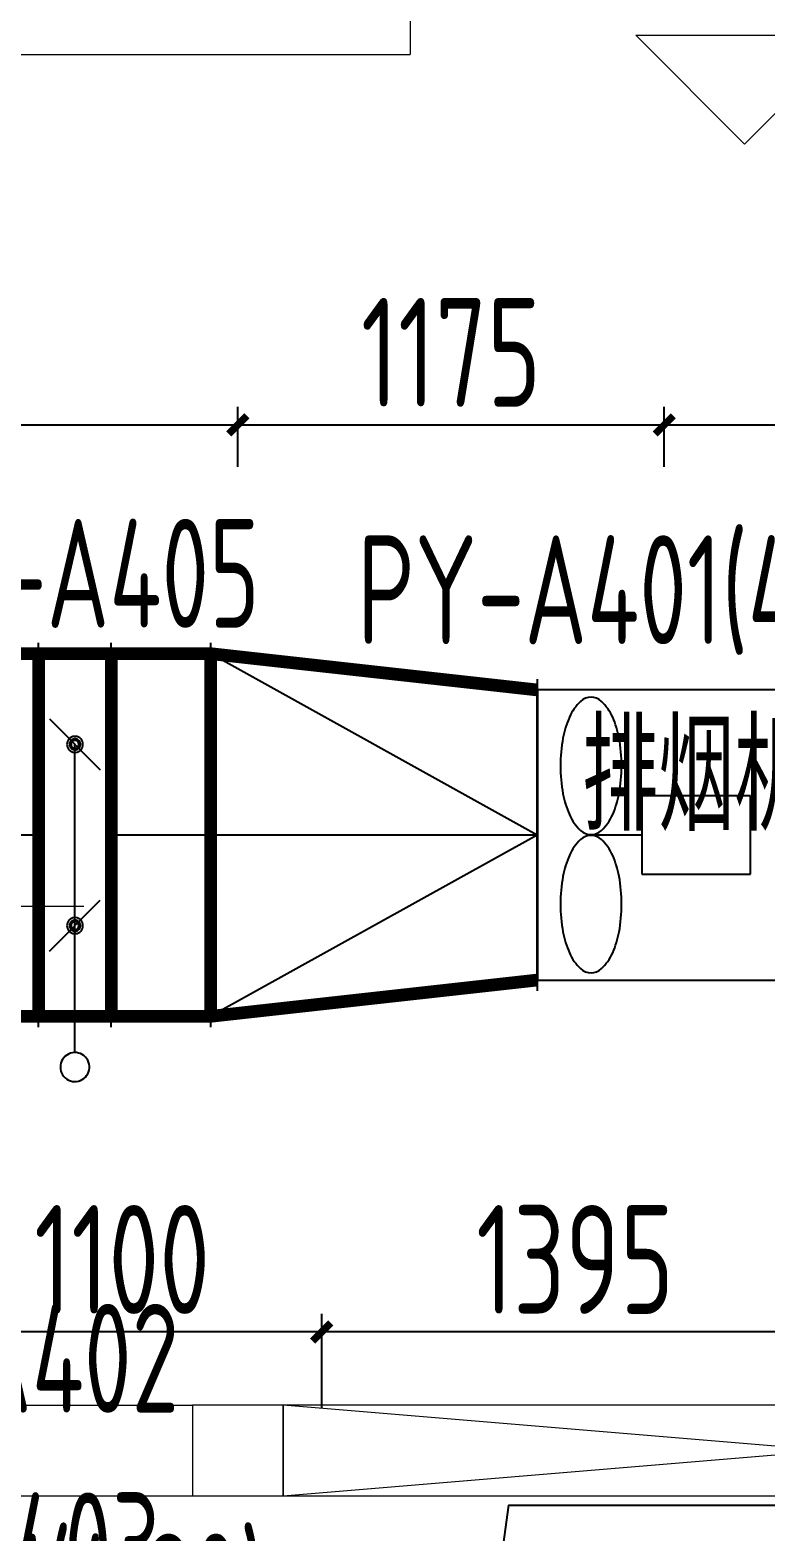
# Model space of a CAD drawing. Extents: x 4 to 13611208, y -605838 to 574722.
# Drawn here: x 13233850 to 13235879, y 198185 to 202327 of the extents above; entities that cross this region are included whole.
import ezdxf

# ---------------------------------------------------------------- set-up
doc = ezdxf.new("R2010")
doc.units = 0
doc.header["$LTSCALE"] = 1000
doc.header["$MEASUREMENT"] = 0
doc.linetypes.add('CENTER2', pattern=[28.575000000000003, 19.05, -3.175, 3.175, -3.175])
doc.linetypes.add('DOTE', pattern=[2.4200000000000004, 2, -0.2, 0.02, -0.2])
for name, color, linetype in [('DUCT-K-P标注', 7, 'Continuous'), ('DUCT-X-P标注', 7, 'Continuous'), ('DUCT-X-S标注', 7, 'Continuous'), ('DUCT-X-YP中心线', 5, 'CENTER2'), ('DUCT-X-YP标注', 7, 'Continuous'), ('DUCT-X-YP法兰', 2, 'Continuous'), ('DUCT-X-YP管', 31, 'Continuous'), ('DUCT-X-YP管端线', 2, 'Continuous'), ('DUCT-X-YP管设备', 7, 'Continuous'), ('DUCT-X-YP阀门', 7, 'Continuous')]:
    doc.layers.add(name, color=color, linetype=linetype)
doc.layers.add('建筑底图', color=8, linetype='Continuous', lineweight=13)
doc.styles.add('67', font='gbenor.shx', dxfattribs={"width": 0.7, "bigfont": 'hztxt.shx'})
doc.styles.add('C', font='HZTXT_E', dxfattribs={"width": 0.7, "bigfont": 'HZTXT'})
doc.styles.add('du', font='gbenor.shx', dxfattribs={"width": 0.8, "bigfont": 'hztxt.shx'})
doc.dimstyles.new('67', dxfattribs={"dimscale": 100, "dimtxt": 3, "dimasz": 0.5, "dimexe": 0.5, "dimexo": 2, "dimgap": 0.5, "dimtad": 2, "dimdec": 0, "dimrnd": 5, "dimzin": 0, "dimdsep": 46, "dimtxsty": 'du', "dimblk": 'ARCHTICK', "dimcen": 0, "dimdle": 0.5, "dimclrd": 256, "dimclre": 256, "dimclrt": 256, "dimazin": 0, "dimtfac": 1, "dimtdec": 0, "dimtix": 1, "dimtmove": 2, "dimatfit": 3, "dimfxl": 100, "dimtolj": 1, "dimtzin": 0, "dimlwd": -1, "dimlwe": -1, "dimarcsym": 0})

# ---------------------------------------------------------------- blocks, each defined once
blk = doc.blocks.new('_FZH')
blk.add_lwpolyline([(-0.5, -0.5), (0.5, -0.5), (0.5000000000000001, 0.5), (-0.4999999999999999, 0.5)], close=True)
blk = doc.blocks.new('_ArchTick')
at = {"color": 0, "linetype": 'ByBlock', "const_width": 0.4}
blk.add_lwpolyline([(-0.5, -0.5), (0.5, 0.5)], dxfattribs=at)
blk = doc.blocks.new('*D734')
at = {"layer": 'DUCT-X-YP标注', "transparency": 16777216}
for p, q in [((13232549.04498377, 201122.0146855461), (13232549.04498377, 201288)), ((13234422.70559439, 201122.0146855461), (13234422.70559439, 201288)), ((13232499.04498377, 201238), (13234472.70559439, 201238))]:
    blk.add_line(p, q, dxfattribs=at)
at = {"layer": 'DUCT-X-YP标注', "transparency": 16777216, "xscale": 50, "yscale": 50, "zscale": 50, "rotation": 180}
blk.add_blockref('_ArchTick', (13232549.04498377, 201238), dxfattribs=at)
at = {"layer": 'DUCT-X-YP标注', "transparency": 16777216, "xscale": 50, "yscale": 50, "zscale": 50}
blk.add_blockref('_ArchTick', (13234422.70559439, 201238), dxfattribs=at)
at = {"layer": 'DUCT-X-YP标注', "transparency": 16777216, "insert": (13233485.87528908, 201438), "char_height": 300, "attachment_point": 5, "style": 'du'}
blk.add_mtext('\\A1;1875', dxfattribs=at)
blk = doc.blocks.new('*D735')
at = {"layer": 'DUCT-X-YP标注', "transparency": 16777216}
for p, q in [((13234422.70559439, 201122.0146855461), (13234422.70559439, 201288)), ((13235598.30559439, 201122.0146855461), (13235598.30559439, 201288)), ((13234372.70559439, 201238), (13235648.30559439, 201238))]:
    blk.add_line(p, q, dxfattribs=at)
at = {"layer": 'DUCT-X-YP标注', "transparency": 16777216, "xscale": 50, "yscale": 50, "zscale": 50, "rotation": 180}
blk.add_blockref('_ArchTick', (13234422.70559439, 201238), dxfattribs=at)
at = {"layer": 'DUCT-X-YP标注', "transparency": 16777216, "xscale": 50, "yscale": 50, "zscale": 50}
blk.add_blockref('_ArchTick', (13235598.30559439, 201238), dxfattribs=at)
at = {"layer": 'DUCT-X-YP标注', "transparency": 16777216, "insert": (13235010.50559439, 201438), "char_height": 300, "attachment_point": 5, "style": 'du'}
blk.add_mtext('\\A1;1175', dxfattribs=at)
blk = doc.blocks.new('*D736')
at = {"layer": 'DUCT-X-YP标注', "transparency": 16777216}
for p, q in [((13235598.30559439, 201122.0146855461), (13235598.30559439, 201288)), ((13236773.70559439, 201122.0146855461), (13236773.70559439, 201288)), ((13235548.30559439, 201238), (13236823.70559439, 201238))]:
    blk.add_line(p, q, dxfattribs=at)
at = {"layer": 'DUCT-X-YP标注', "transparency": 16777216, "xscale": 50, "yscale": 50, "zscale": 50, "rotation": 180}
blk.add_blockref('_ArchTick', (13235598.30559439, 201238), dxfattribs=at)
at = {"layer": 'DUCT-X-YP标注', "transparency": 16777216, "xscale": 50, "yscale": 50, "zscale": 50}
blk.add_blockref('_ArchTick', (13236773.70559439, 201238), dxfattribs=at)
at = {"layer": 'DUCT-X-YP标注', "transparency": 16777216, "insert": (13236186.00559439, 201438), "char_height": 300, "attachment_point": 5, "style": 'du'}
blk.add_mtext('\\A1;1175', dxfattribs=at)
blk = doc.blocks.new('*D912')
at = {"layer": 'DUCT-K-P标注', "transparency": 16777216}
for p, q in [((13234653.97545185, 198525.6305833847), (13234653.97545185, 198786.5)), ((13236050.99252883, 198525.6305833847), (13236050.99252883, 198786.5)), ((13236100.99252883, 198736.5), (13234603.97545185, 198736.5))]:
    blk.add_line(p, q, dxfattribs=at)
at = {"layer": 'DUCT-K-P标注', "transparency": 16777216, "xscale": 50, "yscale": 50, "zscale": 50, "rotation": 180}
blk.add_blockref('_ArchTick', (13234653.97545185, 198736.5), dxfattribs=at)
at = {"layer": 'DUCT-K-P标注', "transparency": 16777216, "xscale": 50, "yscale": 50, "zscale": 50}
blk.add_blockref('_ArchTick', (13236050.99252883, 198736.5), dxfattribs=at)
at = {"layer": 'DUCT-K-P标注', "transparency": 16777216, "insert": (13235352.48399034, 198936.5), "char_height": 300, "attachment_point": 5, "style": 'du'}
blk.add_mtext('\\A1;1395', dxfattribs=at)
blk = doc.blocks.new('*D913')
at = {"layer": 'DUCT-K-P标注', "transparency": 16777216}
for p, q in [((13233553.37545185, 198525.6305833847), (13233553.37545185, 198786.5)), ((13234653.97545185, 198525.6305833847), (13234653.97545185, 198786.5)), ((13234703.97545185, 198736.5), (13233503.37545185, 198736.5))]:
    blk.add_line(p, q, dxfattribs=at)
at = {"layer": 'DUCT-K-P标注', "transparency": 16777216, "xscale": 50, "yscale": 50, "zscale": 50, "rotation": 180}
blk.add_blockref('_ArchTick', (13233553.37545185, 198736.5), dxfattribs=at)
at = {"layer": 'DUCT-K-P标注', "transparency": 16777216, "xscale": 50, "yscale": 50, "zscale": 50}
blk.add_blockref('_ArchTick', (13234653.97545185, 198736.5), dxfattribs=at)
at = {"layer": 'DUCT-K-P标注', "transparency": 16777216, "insert": (13234103.67545185, 198936.5), "char_height": 300, "attachment_point": 5, "style": 'du'}
blk.add_mtext('\\A1;1100', dxfattribs=at)
blk = doc.blocks.new('$轴流风机$00000011')
for p, q in [((-500, 500), (-500, -500)), ((500, 500), (-500, 500)), ((500, -500), (500, 500)), ((-339.4800092864898, 134.6796910074772), (-339.4800092864898, -134.6796910074772)), ((87.95522044965765, 134.6796910074772), (-339.4800092864898, 134.6796910074772)), ((87.95522044965765, -134.6796910074772), (87.95522044965765, 134.6796910074772)), ((87.95522044965765, 0), (288.4946038684575, 0)), ((-339.4800092864898, -134.6796910074772), (87.95522044965765, -134.6796910074772)), ((-500, -500), (500, -500))]:
    blk.add_line(p, q)
for centre, radius, start, end in [((288.4946038684575, 410.4818086252635), 64.8209345055534, 90, 129.1821255884627), ((288.4946038684575, 410.4818086252635), 64.82093450552276, 50.81787441153735, 90), ((355.1290658579092, 328.7278263123881), 170.2906702038428, 129.1821255884627, 153.0603398671826), ((221.8601418790058, 328.7278263123881), 170.2906702037323, 26.93966013281736, 50.81787441153735), ((462.4428888200782, 274.1909822780144), 290.6672624295167, 153.0603398671826, 168.1126115914812), ((114.5463189241127, 274.1909822780144), 290.6672624295164, 11.88738840851878, 26.93966013281736), ((633.07206670288, 238.2729985965852), 465.0358888982827, 168.1126115914812, 180), ((-56.08285895868903, 238.2729985965852), 465.0358888982828, 0, 11.88738840851878), ((633.07206670288, 238.2729985965852), 465.0358888974643, 180, 191.8873884085187), ((-56.08285895868903, 238.2729985965852), 465.035888898019, 348.1126115914813, 0), ((462.4428888200782, 202.3550149151561), 290.6672624290152, 191.8873884085187, 206.9396601328174), ((114.5463189241127, 202.3550149151561), 290.6672624293529, 333.0603398671827, 348.1126115914813), ((355.1290658579092, 147.8181708826014), 170.2906702042031, 206.9396601328174, 230.8178744115374), ((221.8601418790058, 147.8181708826014), 170.2906702039885, 309.1821255884627, 333.0603398671827), ((288.4946038684575, 66.06418856972596), 64.82093450569862, 230.8178744115374, 270), ((288.4946038684575, 66.06418856972596), 64.82093450561933, 270, 309.1821255884627), ((355.1290658579092, -147.8181708826014), 170.2906702042102, 129.1821255884627, 153.0603398671826), ((288.4946038684575, -66.06418856972596), 64.82093450570038, 90, 129.1821255884627), ((288.4946038684575, -66.06418856972596), 64.82093450561933, 50.81787441153735, 90), ((221.8601418790058, -147.8181708826014), 170.290670203996, 26.93966013281736, 50.81787441153735), ((462.4428888200782, -202.3550149151561), 290.6672624290063, 153.0603398671826, 168.1126115914812), ((114.5463189241127, -202.3550149151561), 290.6672624293437, 11.88738840851878, 26.93966013281736), ((633.07206670288, -238.2729985965852), 465.0358888974643, 168.1126115914812, 180), ((-56.08285895868903, -238.2729985965852), 465.035888898019, 0, 11.88738840851878), ((633.07206670288, -238.2729985965852), 465.0358888982922, 180, 191.8873884085187), ((-56.08285895868903, -238.2729985965852), 465.0358888982919, 348.1126115914813, 0), ((462.4428888200782, -274.1909822780144), 290.6672624295167, 191.8873884085187, 206.9396601328174), ((114.5463189241127, -274.1909822780144), 290.6672624295169, 333.0603398671827, 348.1126115914813), ((355.1290658579092, -328.7278263123881), 170.2906702038428, 206.9396601328174, 230.8178744115374), ((221.8601418790058, -328.7278263123881), 170.2906702037334, 309.1821255884627, 333.0603398671827), ((288.4946038684575, -410.4818086252635), 64.82093450555568, 230.8178744115374, 270), ((288.4946038684575, -410.4818086252635), 64.82093450552276, 270, 309.1821255884627)]:
    blk.add_arc(centre, radius, start, end)
for p in [(-500, 0), (500, 0)]:
    blk.add_point(p)

msp = doc.modelspace()

# ---------------------------------------------------------------- linework, layer by layer
at = {"layer": 'DUCT-X-P标注', "elevation": 4900}
msp.add_lwpolyline([(13235067.36741876, 197511.4039906235), (13235170.02063184, 198258.5), (13237378.93610054, 198258.5)], dxfattribs=at)
at = {"layer": 'DUCT-X-YP中心线'}
for p, q in [((13233873.27528884, 200107.0146855461), (13233599.24498376, 200107.0146855461)), ((13234347.70559392, 200107.0146855461), (13234073.67528884, 200107.0146855461)), ((13235247.90559392, 200107.0146855461), (13234347.90559392, 200107.0146855461))]:
    msp.add_line(p, q, dxfattribs=at)
at = {"layer": 'DUCT-X-YP法兰'}
for p, q in [((13233873.37528884, 199577.0146855461), (13233873.37528884, 200637.0146855461)), ((13234073.57528884, 199577.0146855461), (13234073.57528884, 200637.0146855461)), ((13234347.80559392, 199577.0146855461), (13234347.80559392, 200637.0146855461)), ((13235248.00559392, 200537.0146855461), (13235248.00559392, 199677.0146855461))]:
    msp.add_line(p, q, dxfattribs=at)
at = {"layer": 'DUCT-X-YP法兰', "color": 18, "true_color": 0x000000}
for p in [(13233873.27528884, 200107.0146855461, 4950), (13233873.47528884, 200107.0146855461, 4950), (13234073.47528884, 200107.0146855461, 4950), (13234073.67528884, 200107.0146855461, 4950), (13234347.70559392, 200107.0146855461, 4950), (13234347.90559392, 200107.0146855461, 4950), (13235247.90559392, 200107.0146855461, 4950), (13235248.10559392, 200107.0146855461, 4950)]:
    msp.add_point(p, dxfattribs=at)
at = {"layer": 'DUCT-X-YP管'}
for q in [(13234347.90559392, 200607.0146855461), (13234347.90559392, 199607.0146855461)]:
    msp.add_line((13235247.90559392, 200107.0146855461), q, dxfattribs=at)
at = {"layer": 'DUCT-X-YP管', "const_width": 35}
for points in [[(13233873.27528884, 200607.0146855461), (13233599.24498376, 200607.0146855461)], [(13233873.27528884, 199607.0146855461), (13233873.27528884, 200607.0146855461)], [(13233873.47528884, 200607.0146855461), (13234073.47528884, 200607.0146855461)], [(13234347.70559392, 200607.0146855461), (13234073.67528884, 200607.0146855461)], [(13234073.67528884, 200607.0146855461), (13234073.67528884, 199607.0146855461)], [(13234347.70559392, 199607.0146855461), (13234347.70559392, 200607.0146855461)], [(13235247.90559392, 200507.0146855461), (13234347.90559392, 200607.0146855461)], [(13235247.90559392, 199707.0146855461), (13234347.90559392, 199607.0146855461)], [(13233599.24498376, 199607.0146855461), (13233873.27528884, 199607.0146855461)], [(13234073.47528884, 199607.0146855461), (13233873.47528884, 199607.0146855461)], [(13234073.67528884, 199607.0146855461), (13234347.70559392, 199607.0146855461)]]:
    msp.add_lwpolyline(points, dxfattribs=at)
at = {"layer": 'DUCT-X-YP管', "color": 18, "true_color": 0x000000}
for p in [(13234347.90559392, 200107.0146855461, 4950), (13235247.90559392, 200107.0146855461, 4950)]:
    msp.add_point(p, dxfattribs=at)
at = {"layer": 'DUCT-X-YP管端线'}
for p, q in [((13233873.47528884, 199607.0146855461), (13233873.47528884, 200607.0146855461)), ((13234073.47528884, 199607.0146855461), (13234073.47528884, 200607.0146855461)), ((13234347.90559392, 200607.0146855461), (13234347.90559392, 199607.0146855461)), ((13235247.90559392, 199707.0146855461), (13235247.90559392, 200507.0146855461)), ((13235248.20559392, 199707.0146855461), (13235248.20559392, 200507.0146855461)), ((13235248.20559392, 199707.0146855461), (13235248.20559392, 200507.0146855461))]:
    msp.add_line(p, q, dxfattribs=at)
at = {"layer": 'DUCT-X-YP阀门'}
for p, q in [((13235248.15559392, 200507.0146855461), (13235248.15559392, 199707.0146855461)), ((13235248.25559392, 200507.0146855461), (13235248.15559392, 200507.0146855461)), ((13235248.25559392, 200507.0146855461), (13235248.25559392, 199707.0146855461)), ((13233903.47528884, 200427.0146855461), (13234043.47528884, 200287.0146855461)), ((13233967.41140409, 200378.3270297836), (13233963.59852028, 200376.8499107239)), ((13233971.43078623, 200379.0783825216), (13233967.41140409, 200378.3270297836)), ((13233975.51979145, 200379.0783825216), (13233971.43078623, 200379.0783825216)), ((13233979.53917359, 200378.3270297836), (13233975.51979145, 200379.0783825216)), ((13233983.35205741, 200376.8499107239), (13233979.53917359, 200378.3270297836)), ((13233951.69435461, 200361.0862477934), (13233951.31706881, 200357.0146855461)), ((13233951.31706881, 200357.0146855461), (13233951.69435461, 200352.9431232989)), ((13233952.81336401, 200365.0191578716), (13233951.69435461, 200361.0862477934)), ((13233951.69435461, 200352.9431232989), (13233952.813364, 200349.0102132207)), ((13233954.63599047, 200368.6794852451), (13233952.81336401, 200365.0191578716)), ((13233952.813364, 200349.0102132207), (13233954.63599047, 200345.3498858472)), ((13233957.10016665, 200371.9425818552), (13233954.63599047, 200368.6794852451)), ((13233954.63599047, 200345.3498858472), (13233957.10016664, 200342.0867892371)), ((13233960.12197797, 200374.6973268606), (13233957.10016665, 200371.9425818552)), ((13233957.10016664, 200342.0867892371), (13233960.12197797, 200339.3320442317)), ((13233958.74031009, 200359.8546199242), (13233958.46912924, 200357.0146855461)), ((13233958.46912924, 200357.0146855461), (13233958.74031009, 200354.1747511681)), ((13233959.54405147, 200362.5919116744), (13233958.74031009, 200359.8546199242)), ((13233958.74031009, 200354.1747511681), (13233959.54405147, 200351.4374594179)), ((13233960.85130406, 200365.127627941), (13233959.54405147, 200362.5919116744)), ((13233959.54405147, 200351.4374594179), (13233960.85130406, 200348.9017431513)), ((13233963.59852028, 200376.8499107239), (13233960.12197797, 200374.6973268606)), ((13233960.12197797, 200339.3320442317), (13233963.59852028, 200337.1794603683)), ((13233962.61482036, 200367.3701213314), (13233960.85130406, 200365.127627941)), ((13233960.85130406, 200348.9017431513), (13233962.61482036, 200346.6592497609)), ((13233964.77086228, 200369.2383422917), (13233962.61482036, 200367.3701213314)), ((13233962.61482036, 200346.6592497609), (13233964.77086228, 200344.7910288006)), ((13233962.93695095, 200359.0457836959), (13233962.74300459, 200357.0146855461)), ((13233962.74300459, 200357.0146855461), (13233962.93695095, 200354.9835873964)), ((13233963.51178029, 200361.0034726666), (13233962.93695095, 200359.0457836959)), ((13233962.93695095, 200354.9835873964), (13233963.51178029, 200353.0258984257)), ((13233964.4467168, 200362.8169964781), (13233963.51178029, 200361.0034726666)), ((13233963.51178029, 200353.0258984257), (13233964.4467168, 200351.2123746142)), ((13233963.59852028, 200337.1794603683), (13233967.41140409, 200335.7023413086)), ((13233965.70796942, 200364.4208096547), (13233964.4467168, 200362.8169964781)), ((13233964.4467168, 200351.2123746142), (13233965.70796942, 200349.6085614376)), ((13233967.24150486, 200370.6647684488), (13233964.77086228, 200369.2383422917)), ((13233964.77086228, 200344.7910288006), (13233967.24150486, 200343.3646026435)), ((13233967.24995321, 200365.7569462095), (13233965.70796942, 200364.4208096547)), ((13233965.70796942, 200349.6085614376), (13233967.2499532, 200348.2724248827)), ((13233969.93745263, 200371.5978450448), (13233967.24150486, 200370.6647684488)), ((13233967.24150486, 200343.3646026435), (13233969.93745263, 200342.4315260474)), ((13233969.01693684, 200366.7771146863), (13233967.24995321, 200365.7569462095)), ((13233967.2499532, 200348.2724248827), (13233969.01693684, 200347.252256406)), ((13233970.94505693, 200367.4444435381), (13233969.01693684, 200366.7771146863)), ((13233969.01693684, 200347.252256406), (13233970.94505693, 200346.5849275541)), ((13233972.76126702, 200372.0038482605), (13233969.93745263, 200371.5978450448)), ((13233969.93745263, 200342.4315260474), (13233972.76126702, 200342.0255228317)), ((13233972.9646262, 200367.7348137617), (13233970.94505693, 200367.4444435381)), ((13233970.94505693, 200346.5849275541), (13233972.96462619, 200346.2945573306)), ((13233975.61088802, 200371.8681040819), (13233972.76126702, 200372.0038482605)), ((13233972.76126702, 200342.0255228317), (13233975.61088802, 200342.1612670104)), ((13233975.00265214, 200367.6377306205), (13233972.9646262, 200367.7348137617)), ((13233972.96462619, 200346.2945573306), (13233975.00265214, 200346.3916404718)), ((13233973.47528884, 199857.0146855461), (13233973.47528884, 200357.0146855461)), ((13233976.9854752, 200367.1567029523), (13233975.00265214, 200367.6377306205)), ((13233975.00265214, 200346.3916404718), (13233976.98547519, 200346.87266814)), ((13233978.3833229, 200371.1955186571), (13233975.61088802, 200371.8681040819)), ((13233975.61088802, 200342.1612670104), (13233978.3833229, 200342.8338524352)), ((13233978.84143097, 200366.3091163502), (13233976.9854752, 200367.1567029523)), ((13233976.98547519, 200346.87266814), (13233978.84143097, 200347.720254742)), ((13233980.97836864, 200370.0104009759), (13233978.3833229, 200371.1955186571)), ((13233978.3833229, 200342.8338524352), (13233980.97836864, 200344.0189701164)), ((13233980.50344039, 200365.1256048025), (13233978.84143097, 200366.3091163502)), ((13233978.84143097, 200347.720254742), (13233980.50344038, 200348.9037662898)), ((13233979.53917359, 200335.7023413086), (13233983.35205741, 200337.1794603683)), ((13233981.91143409, 200363.6489435), (13233980.50344039, 200365.1256048025)), ((13233980.50344038, 200348.9037662898), (13233981.91143409, 200350.3804275922)), ((13233983.30223353, 200368.3555842791), (13233980.97836864, 200370.0104009759)), ((13233980.97836864, 200344.0189701164), (13233983.30223353, 200345.6737868132)), ((13233983.01452353, 200361.9325028298), (13233981.91143409, 200363.6489435)), ((13233981.91143409, 200350.3804275922), (13233983.01452353, 200352.0968682625)), ((13233983.77284017, 200360.0383194296), (13233983.01452353, 200361.9325028298)), ((13233983.01452353, 200352.0968682625), (13233983.77284017, 200353.9910516627)), ((13233985.27092704, 200366.2908779536), (13233983.30223353, 200368.3555842791)), ((13233983.30223353, 200345.6737868132), (13233985.27092704, 200347.7384931386)), ((13233986.82859972, 200374.6973268606), (13233983.35205741, 200376.8499107239)), ((13233983.35205741, 200337.1794603683), (13233986.82859972, 200339.3320442317)), ((13233984.15897648, 200358.0348540229), (13233983.77284017, 200360.0383194296)), ((13233983.77284017, 200353.9910516627), (13233984.15897648, 200355.9945170694)), ((13233984.15897648, 200355.9945170694), (13233984.15897648, 200358.0348540229)), ((13233986.81329545, 200363.8909058657), (13233985.27092704, 200366.2908779536)), ((13233985.27092704, 200347.7384931386), (13233986.81329545, 200350.1384652266)), ((13233987.87359354, 200361.2424092596), (13233986.81329545, 200363.8909058657)), ((13233986.81329545, 200350.1384652266), (13233987.87359354, 200352.7869618327)), ((13233989.85041104, 200371.9425818552), (13233986.82859972, 200374.6973268606)), ((13233986.82859972, 200339.3320442317), (13233989.85041104, 200342.0867892371)), ((13233988.41349939, 200358.4411117032), (13233987.87359354, 200361.2424092596)), ((13233987.87359354, 200352.7869618327), (13233988.41349939, 200355.588259389)), ((13233988.41349939, 200355.588259389), (13233988.41349939, 200358.4411117032)), ((13233992.31458721, 200368.6794852451), (13233989.85041104, 200371.9425818552)), ((13233989.85041104, 200342.0867892371), (13233992.31458721, 200345.3498858472)), ((13233994.13721368, 200365.0191578716), (13233992.31458721, 200368.6794852451)), ((13233992.31458721, 200345.3498858472), (13233994.13721368, 200349.0102132207)), ((13233995.25622307, 200361.0862477934), (13233994.13721368, 200365.0191578716)), ((13233994.13721368, 200349.0102132207), (13233995.25622307, 200352.9431232989)), ((13233995.63350888, 200357.0146855461), (13233995.25622307, 200361.0862477934)), ((13233995.25622307, 200352.9431232989), (13233995.63350888, 200357.0146855461)), ((13233967.41140409, 200335.7023413086), (13233971.43078623, 200334.9509885706)), ((13233971.43078623, 200334.9509885706), (13233975.51979145, 200334.9509885706)), ((13233975.51979145, 200334.9509885706), (13233979.53917359, 200335.7023413086)), ((13235248.21627987, 200307.0146855461), (13235248.18059392, 200059.7751973418)), ((13235248.19318585, 200307.0146855461), (13235248.18059392, 200219.7751973418)), ((13235248.18639749, 200303.8531973545), (13235248.2363975, 200188.3831435166)), ((13235248.23059392, 200246.1853588556), (13235248.18163885, 199907.0146855461)), ((13235248.18059392, 200181.3160704725), (13235248.23059392, 200065.8460166345)), ((13233973.47528884, 199607.0146855461), (13233973.47528884, 200107.0146855461)), ((13235248.17653142, 200051.8186993374), (13235248.22653142, 199936.3486454995)), ((13235248.23059392, 200086.1853588555), (13235248.20473286, 199907.0146855461)), ((13233903.47528884, 199787.0146855461), (13234043.47528884, 199927.0146855461)), ((13233951.69435461, 199861.0862477934), (13233951.31706881, 199857.0146855461)), ((13233951.31706881, 199857.0146855461), (13233951.69435461, 199852.9431232989)), ((13233952.81336401, 199865.0191578716), (13233951.69435461, 199861.0862477934)), ((13233951.69435461, 199852.9431232989), (13233952.813364, 199849.0102132207)), ((13233954.63599047, 199868.6794852451), (13233952.81336401, 199865.0191578716)), ((13233952.813364, 199849.0102132207), (13233954.63599047, 199845.3498858472)), ((13233957.10016665, 199871.9425818552), (13233954.63599047, 199868.6794852451)), ((13233954.63599047, 199845.3498858472), (13233957.10016664, 199842.0867892371)), ((13233960.12197797, 199874.6973268606), (13233957.10016665, 199871.9425818552)), ((13233957.10016664, 199842.0867892371), (13233960.12197797, 199839.3320442317)), ((13233958.74031009, 199859.8546199242), (13233958.46912924, 199857.0146855461)), ((13233958.46912924, 199857.0146855461), (13233958.74031009, 199854.1747511681)), ((13233959.54405147, 199862.5919116744), (13233958.74031009, 199859.8546199242)), ((13233958.74031009, 199854.1747511681), (13233959.54405147, 199851.4374594179)), ((13233960.85130406, 199865.127627941), (13233959.54405147, 199862.5919116744)), ((13233959.54405147, 199851.4374594179), (13233960.85130406, 199848.9017431513)), ((13233963.59852028, 199876.8499107239), (13233960.12197797, 199874.6973268606)), ((13233960.12197797, 199839.3320442317), (13233963.59852028, 199837.1794603683)), ((13233962.61482036, 199867.3701213314), (13233960.85130406, 199865.127627941)), ((13233960.85130406, 199848.9017431513), (13233962.61482036, 199846.6592497609)), ((13233964.77086228, 199869.2383422917), (13233962.61482036, 199867.3701213314)), ((13233962.61482036, 199846.6592497609), (13233964.77086228, 199844.7910288006)), ((13233962.93695095, 199859.0457836959), (13233962.74300459, 199857.0146855461)), ((13233962.74300459, 199857.0146855461), (13233962.93695095, 199854.9835873964)), ((13233963.51178029, 199861.0034726666), (13233962.93695095, 199859.0457836959)), ((13233962.93695095, 199854.9835873964), (13233963.51178029, 199853.0258984257)), ((13233964.4467168, 199862.8169964781), (13233963.51178029, 199861.0034726666)), ((13233963.51178029, 199853.0258984257), (13233964.4467168, 199851.2123746142)), ((13233967.41140409, 199878.3270297836), (13233963.59852028, 199876.8499107239)), ((13233965.70796942, 199864.4208096547), (13233964.4467168, 199862.8169964781)), ((13233964.4467168, 199851.2123746142), (13233965.70796942, 199849.6085614376)), ((13233967.24150486, 199870.6647684488), (13233964.77086228, 199869.2383422917)), ((13233964.77086228, 199844.7910288006), (13233967.24150486, 199843.3646026435)), ((13233967.24995321, 199865.7569462095), (13233965.70796942, 199864.4208096547)), ((13233965.70796942, 199849.6085614376), (13233967.2499532, 199848.2724248827)), ((13233969.93745263, 199871.5978450448), (13233967.24150486, 199870.6647684488)), ((13233967.24150486, 199843.3646026435), (13233969.93745263, 199842.4315260474)), ((13233969.01693684, 199866.7771146863), (13233967.24995321, 199865.7569462095)), ((13233967.2499532, 199848.2724248827), (13233969.01693684, 199847.252256406)), ((13233971.43078623, 199879.0783825216), (13233967.41140409, 199878.3270297836)), ((13233970.94505693, 199867.4444435381), (13233969.01693684, 199866.7771146863)), ((13233969.01693684, 199847.252256406), (13233970.94505693, 199846.5849275541)), ((13233972.76126702, 199872.0038482605), (13233969.93745263, 199871.5978450448)), ((13233969.93745263, 199842.4315260474), (13233972.76126702, 199842.0255228317)), ((13233972.9646262, 199867.7348137617), (13233970.94505693, 199867.4444435381)), ((13233970.94505693, 199846.5849275541), (13233972.96462619, 199846.2945573306)), ((13233975.51979145, 199879.0783825216), (13233971.43078623, 199879.0783825216)), ((13233975.61088802, 199871.8681040819), (13233972.76126702, 199872.0038482605)), ((13233972.76126702, 199842.0255228317), (13233975.61088802, 199842.1612670104)), ((13233975.00265214, 199867.6377306205), (13233972.9646262, 199867.7348137617)), ((13233972.96462619, 199846.2945573306), (13233975.00265214, 199846.3916404718)), ((13233976.9854752, 199867.1567029523), (13233975.00265214, 199867.6377306205)), ((13233975.00265214, 199846.3916404718), (13233976.98547519, 199846.87266814)), ((13233979.53917359, 199878.3270297836), (13233975.51979145, 199879.0783825216)), ((13233978.3833229, 199871.1955186571), (13233975.61088802, 199871.8681040819)), ((13233975.61088802, 199842.1612670104), (13233978.3833229, 199842.8338524352)), ((13233978.84143097, 199866.3091163502), (13233976.9854752, 199867.1567029523)), ((13233976.98547519, 199846.87266814), (13233978.84143097, 199847.720254742)), ((13233980.97836864, 199870.0104009759), (13233978.3833229, 199871.1955186571)), ((13233978.3833229, 199842.8338524352), (13233980.97836864, 199844.0189701164)), ((13233980.50344039, 199865.1256048025), (13233978.84143097, 199866.3091163502)), ((13233978.84143097, 199847.720254742), (13233980.50344038, 199848.9037662898)), ((13233983.35205741, 199876.8499107239), (13233979.53917359, 199878.3270297836)), ((13233981.91143409, 199863.6489435), (13233980.50344039, 199865.1256048025)), ((13233980.50344038, 199848.9037662898), (13233981.91143409, 199850.3804275922)), ((13233983.30223353, 199868.3555842791), (13233980.97836864, 199870.0104009759)), ((13233980.97836864, 199844.0189701164), (13233983.30223353, 199845.6737868132)), ((13233983.01452353, 199861.9325028298), (13233981.91143409, 199863.6489435)), ((13233981.91143409, 199850.3804275922), (13233983.01452353, 199852.0968682625)), ((13233983.77284017, 199860.0383194296), (13233983.01452353, 199861.9325028298)), ((13233983.01452353, 199852.0968682625), (13233983.77284017, 199853.9910516627)), ((13233985.27092704, 199866.2908779536), (13233983.30223353, 199868.3555842791)), ((13233983.30223353, 199845.6737868132), (13233985.27092704, 199847.7384931386)), ((13233986.82859972, 199874.6973268606), (13233983.35205741, 199876.8499107239)), ((13233983.35205741, 199837.1794603683), (13233986.82859972, 199839.3320442317)), ((13233984.15897648, 199858.0348540229), (13233983.77284017, 199860.0383194296)), ((13233983.77284017, 199853.9910516627), (13233984.15897648, 199855.9945170694)), ((13233984.15897648, 199855.9945170694), (13233984.15897648, 199858.0348540229)), ((13233986.81329545, 199863.8909058657), (13233985.27092704, 199866.2908779536)), ((13233985.27092704, 199847.7384931386), (13233986.81329545, 199850.1384652266)), ((13233987.87359354, 199861.2424092596), (13233986.81329545, 199863.8909058657)), ((13233986.81329545, 199850.1384652266), (13233987.87359354, 199852.7869618327)), ((13233989.85041104, 199871.9425818552), (13233986.82859972, 199874.6973268606)), ((13233986.82859972, 199839.3320442317), (13233989.85041104, 199842.0867892371)), ((13233988.41349939, 199858.4411117032), (13233987.87359354, 199861.2424092596)), ((13233987.87359354, 199852.7869618327), (13233988.41349939, 199855.588259389)), ((13233988.41349939, 199855.588259389), (13233988.41349939, 199858.4411117032)), ((13233992.31458721, 199868.6794852451), (13233989.85041104, 199871.9425818552)), ((13233989.85041104, 199842.0867892371), (13233992.31458721, 199845.3498858472)), ((13233994.13721368, 199865.0191578716), (13233992.31458721, 199868.6794852451)), ((13233992.31458721, 199845.3498858472), (13233994.13721368, 199849.0102132207)), ((13233995.25622307, 199861.0862477934), (13233994.13721368, 199865.0191578716)), ((13233994.13721368, 199849.0102132207), (13233995.25622307, 199852.9431232989)), ((13233995.63350888, 199857.0146855461), (13233995.25622307, 199861.0862477934)), ((13233995.25622307, 199852.9431232989), (13233995.63350888, 199857.0146855461)), ((13233963.59852028, 199837.1794603683), (13233967.41140409, 199835.7023413086)), ((13233967.41140409, 199835.7023413086), (13233971.43078623, 199834.9509885706)), ((13233971.43078623, 199834.9509885706), (13233975.51979145, 199834.9509885706)), ((13233975.51979145, 199834.9509885706), (13233979.53917359, 199835.7023413086)), ((13233979.53917359, 199835.7023413086), (13233983.35205741, 199837.1794603683)), ((13235248.15559392, 199707.0146855461), (13235248.25559392, 199707.0146855461)), ((13233973.47528884, 199507.0146855461), (13233973.47528884, 199607.0146855461)), ((13233933.86456609, 199472.5816095845), (13233933.47528884, 199467.0146855461)), ((13233933.47528884, 199467.0146855461), (13233933.86456609, 199461.4477615077)), ((13233935.024821, 199478.0401797788), (13233933.86456609, 199472.5816095845)), ((13233936.93347054, 199483.2841512692), (13233935.024821, 199478.0401797788)), ((13233939.553365, 199488.2114561155), (13233936.93347054, 199483.2841512692)), ((13233942.83351112, 199492.7261899336), (13233939.553365, 199488.2114561155)), ((13233946.71006459, 199496.7404785652), (13233942.83351112, 199492.7261899336)), ((13233951.1075727, 199500.1761884483), (13233946.71006459, 199496.7404785652)), ((13233955.94044297, 199502.9664473981), (13233951.1075727, 199500.1761884483)), ((13233961.11460907, 199505.0569461979), (13233955.94044297, 199502.9664473981)), ((13233966.52936174, 199506.4069956666), (13233961.11460907, 199505.0569461979)), ((13233972.07930897, 199506.9903186269), (13233966.52936174, 199506.4069956666)), ((13233977.65642737, 199506.7955613609), (13233972.07930897, 199506.9903186269)), ((13233983.15216467, 199505.8265145972), (13233977.65642737, 199506.7955613609)), ((13233988.45955258, 199504.1020397288), (13233983.15216467, 199505.8265145972)), ((13233993.47528884, 199501.6557016975), (13233988.45955258, 199504.1020397288)), ((13233998.10174786, 199498.5351156904), (13233993.47528884, 199501.6557016975)), ((13234002.24888086, 199494.8010203645), (13233998.10174786, 199498.5351156904)), ((13234005.83596862, 199490.5260956378), (13234002.24888086, 199494.8010203645)), ((13234008.79319256, 199485.7935480576), (13234005.83596862, 199490.5260956378)), ((13234011.06299367, 199480.6954912792), (13234008.79319256, 199485.7935480576)), ((13234012.60119287, 199475.3311531788), (13234011.06299367, 199480.6954912792)), ((13234013.37785085, 199469.8049444959), (13234012.60119287, 199475.3311531788)), ((13234013.37785085, 199464.2244265964), (13234013.37785085, 199469.8049444959)), ((13233933.86456609, 199461.4477615077), (13233935.024821, 199455.9891913134)), ((13233935.024821, 199455.9891913134), (13233936.93347054, 199450.7452198231)), ((13233936.93347054, 199450.7452198231), (13233939.553365, 199445.8179149768)), ((13233939.553365, 199445.8179149768), (13233942.83351112, 199441.3031811587)), ((13233942.83351112, 199441.3031811587), (13233946.71006459, 199437.2888925271)), ((13233946.71006459, 199437.2888925271), (13233951.1075727, 199433.8531826439)), ((13233951.1075727, 199433.8531826439), (13233955.94044297, 199431.0629236942)), ((13233955.94044297, 199431.0629236942), (13233961.11460907, 199428.9724248943)), ((13233961.11460907, 199428.9724248943), (13233966.52936173, 199427.6223754256)), ((13233966.52936173, 199427.6223754256), (13233972.07930897, 199427.0390524654)), ((13233972.07930897, 199427.0390524654), (13233977.65642737, 199427.2338097314)), ((13233977.65642737, 199427.2338097314), (13233983.15216467, 199428.2028564951)), ((13233983.15216467, 199428.2028564951), (13233988.45955258, 199429.9273313635)), ((13233988.45955258, 199429.9273313635), (13233993.47528884, 199432.3736693948)), ((13233993.47528884, 199432.3736693948), (13233998.10174785, 199435.4942554019)), ((13233998.10174785, 199435.4942554019), (13234002.24888086, 199439.2283507278)), ((13234002.24888086, 199439.2283507278), (13234005.83596862, 199443.5032754544)), ((13234005.83596862, 199443.5032754544), (13234008.79319256, 199448.2358230347)), ((13234008.79319256, 199448.2358230347), (13234011.06299367, 199453.3338798131)), ((13234011.06299367, 199453.3338798131), (13234012.60119287, 199458.6982179134)), ((13234012.60119287, 199458.6982179134), (13234013.37785085, 199464.2244265964))]:
    msp.add_line(p, q, dxfattribs=at)
at = {"layer": '建筑底图', "color": 8}
for p, q in [((13234897.36620411, 205099.5123443649), (13234897.36620411, 202259.5130753975)), ((13233397.36620542, 202259.5130753994), (13234897.36620411, 202259.5130753975)), ((13233197.36620508, 198534.5146853859), (13234297.36621484, 198534.5146854566)), ((13233197.36620508, 198284.5146857763), (13234297.36621484, 198284.5146855144))]:
    msp.add_line(p, q, dxfattribs=at)
at = {"layer": '建筑底图'}
for p, q in [((13235819.63436804, 202012.4496502522), (13235519.63436804, 202312.4496502522)), ((13235519.63436804, 202312.4496502522), (13236725.67280084, 202312.4496502522)), ((13235819.63436804, 202012.4496502522), (13236119.63436804, 202312.4496502522))]:
    msp.add_line(p, q, dxfattribs=at)
at = {"layer": '建筑底图', "color": 8, "linetype": 'DOTE'}
msp.add_line((13233997.75571035, 199909.5130752383), (13119297.36620772, 199909.5130752383), dxfattribs=at)
at = {"layer": '建筑底图', "color": 8}
msp.add_lwpolyline([(13234547.36621419, 198284.5146865232), (13237547.36621419, 198284.5146865232), (13237547.36621419, 198534.5146865232), (13234547.36621419, 198534.5146865232)], close=True, dxfattribs=at)
for points in [[(13234547.36621419, 198284.5146865232), (13237547.36621419, 198534.5146865232)], [(13237547.36621419, 198284.5146865232), (13234547.36621419, 198534.5146865232)]]:
    msp.add_lwpolyline(points, dxfattribs=at)

# ---------------------------------------------------------------- block references
at = {"layer": 'DUCT-X-YP管设备', "xscale": 0.7000000000000001, "yscale": 0.8, "zscale": 800, "rotation": 180}
msp.add_blockref('$轴流风机$00000011', (13235598.30559392, 200107.0146855461, 4950), dxfattribs=at)
at = {"layer": '建筑底图', "color": 8, "xscale": 250, "yscale": 250, "zscale": 250}
msp.add_blockref('_FZH', (13234422.36621419, 198409.5146854582), dxfattribs=at)

# ---------------------------------------------------------------- texts
at = {"layer": 'DUCT-K-P标注', "style": '67', "width": 0.75}
msp.add_text('HPF-A101(4.20)', height=300, dxfattribs=at).set_placement((13232805.90116547, 197880.4715420162))
at = {"layer": 'DUCT-X-S标注', "style": '67', "width": 0.75}
for s, p in [('D-A405', (13233600.0203846, 200678.6601658356, -980)), ('PYF-A402', (13233083.61160374, 198513.9634356101, -4900)), ('D-A403', (13233331.3991031, 197993.8759004895, 6084.999995000015))]:
    msp.add_text(s, height=300, dxfattribs=at).set_placement(p)
at = {"layer": 'DUCT-X-YP标注', "style": '67', "width": 0.75}
msp.add_text('PY-A401(4.20)', height=300, dxfattribs=at).set_placement((13234752.02016678, 200633.2718858131, 4285))
at = {"layer": '建筑底图', "color": 8, "style": 'C', "width": 0.7}
msp.add_text('排烟机房', height=300, dxfattribs=at).set_placement((13235371.50175489, 200118.6716993279))

# ---------------------------------------------------------------- dimensions: what is measured, and where the dimension line sits
at = {"layer": 'DUCT-K-P标注'}
for base, p1, p2, picture, middle in [((13233553.37545185, 198736.5), (13234653.97545185, 198325.6305833847, 4200), (13233553.37545185, 198325.6305833847, 4200), '*D913', (13234103.67545185, 198936.5)), ((13234653.97545185, 198736.5), (13236050.99252883, 198325.6305833847, 4200), (13234653.97545185, 198325.6305833847, 4200), '*D912', (13235352.48399034, 198936.5))]:
    dim = msp.add_linear_dim(base=base, p1=p1, p2=p2, dimstyle='67', dxfattribs=at)
    dim.commit()
    dim.dimension.update_dxf_attribs({"geometry": picture, "text_midpoint": middle})
at = {"layer": 'DUCT-X-YP标注'}
for base, p1, p2, picture, middle in [((13234422.70559439, 201238), (13232549.04498377, 200922.0146855461, 4900), (13234422.70559439, 200922.0146855461, 4900), '*D734', (13233485.87528908, 201438)), ((13235598.30559439, 201238), (13234422.70559439, 200922.0146855461, 4900), (13235598.30559439, 200922.0146855461, 4900), '*D735', (13235010.50559439, 201438)), ((13236773.70559439, 201238), (13235598.30559439, 200922.0146855461, 4900), (13236773.70559439, 200922.0146855461, 4900), '*D736', (13236186.00559439, 201438))]:
    dim = msp.add_linear_dim(base=base, p1=p1, p2=p2, dimstyle='67', dxfattribs=at)
    dim.commit()
    dim.dimension.update_dxf_attribs({"geometry": picture, "text_midpoint": middle})

doc.saveas('drawing.dxf')
